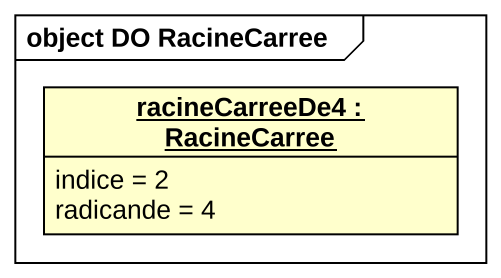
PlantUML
@startuml
mainframe object DO RacineCarree
hide circle
hide empty members
object "racineCarreeDe4 : RacineCarree" as racineCarreeDe4 {
  indice = 2
  radicande = 4
}
@enduml
